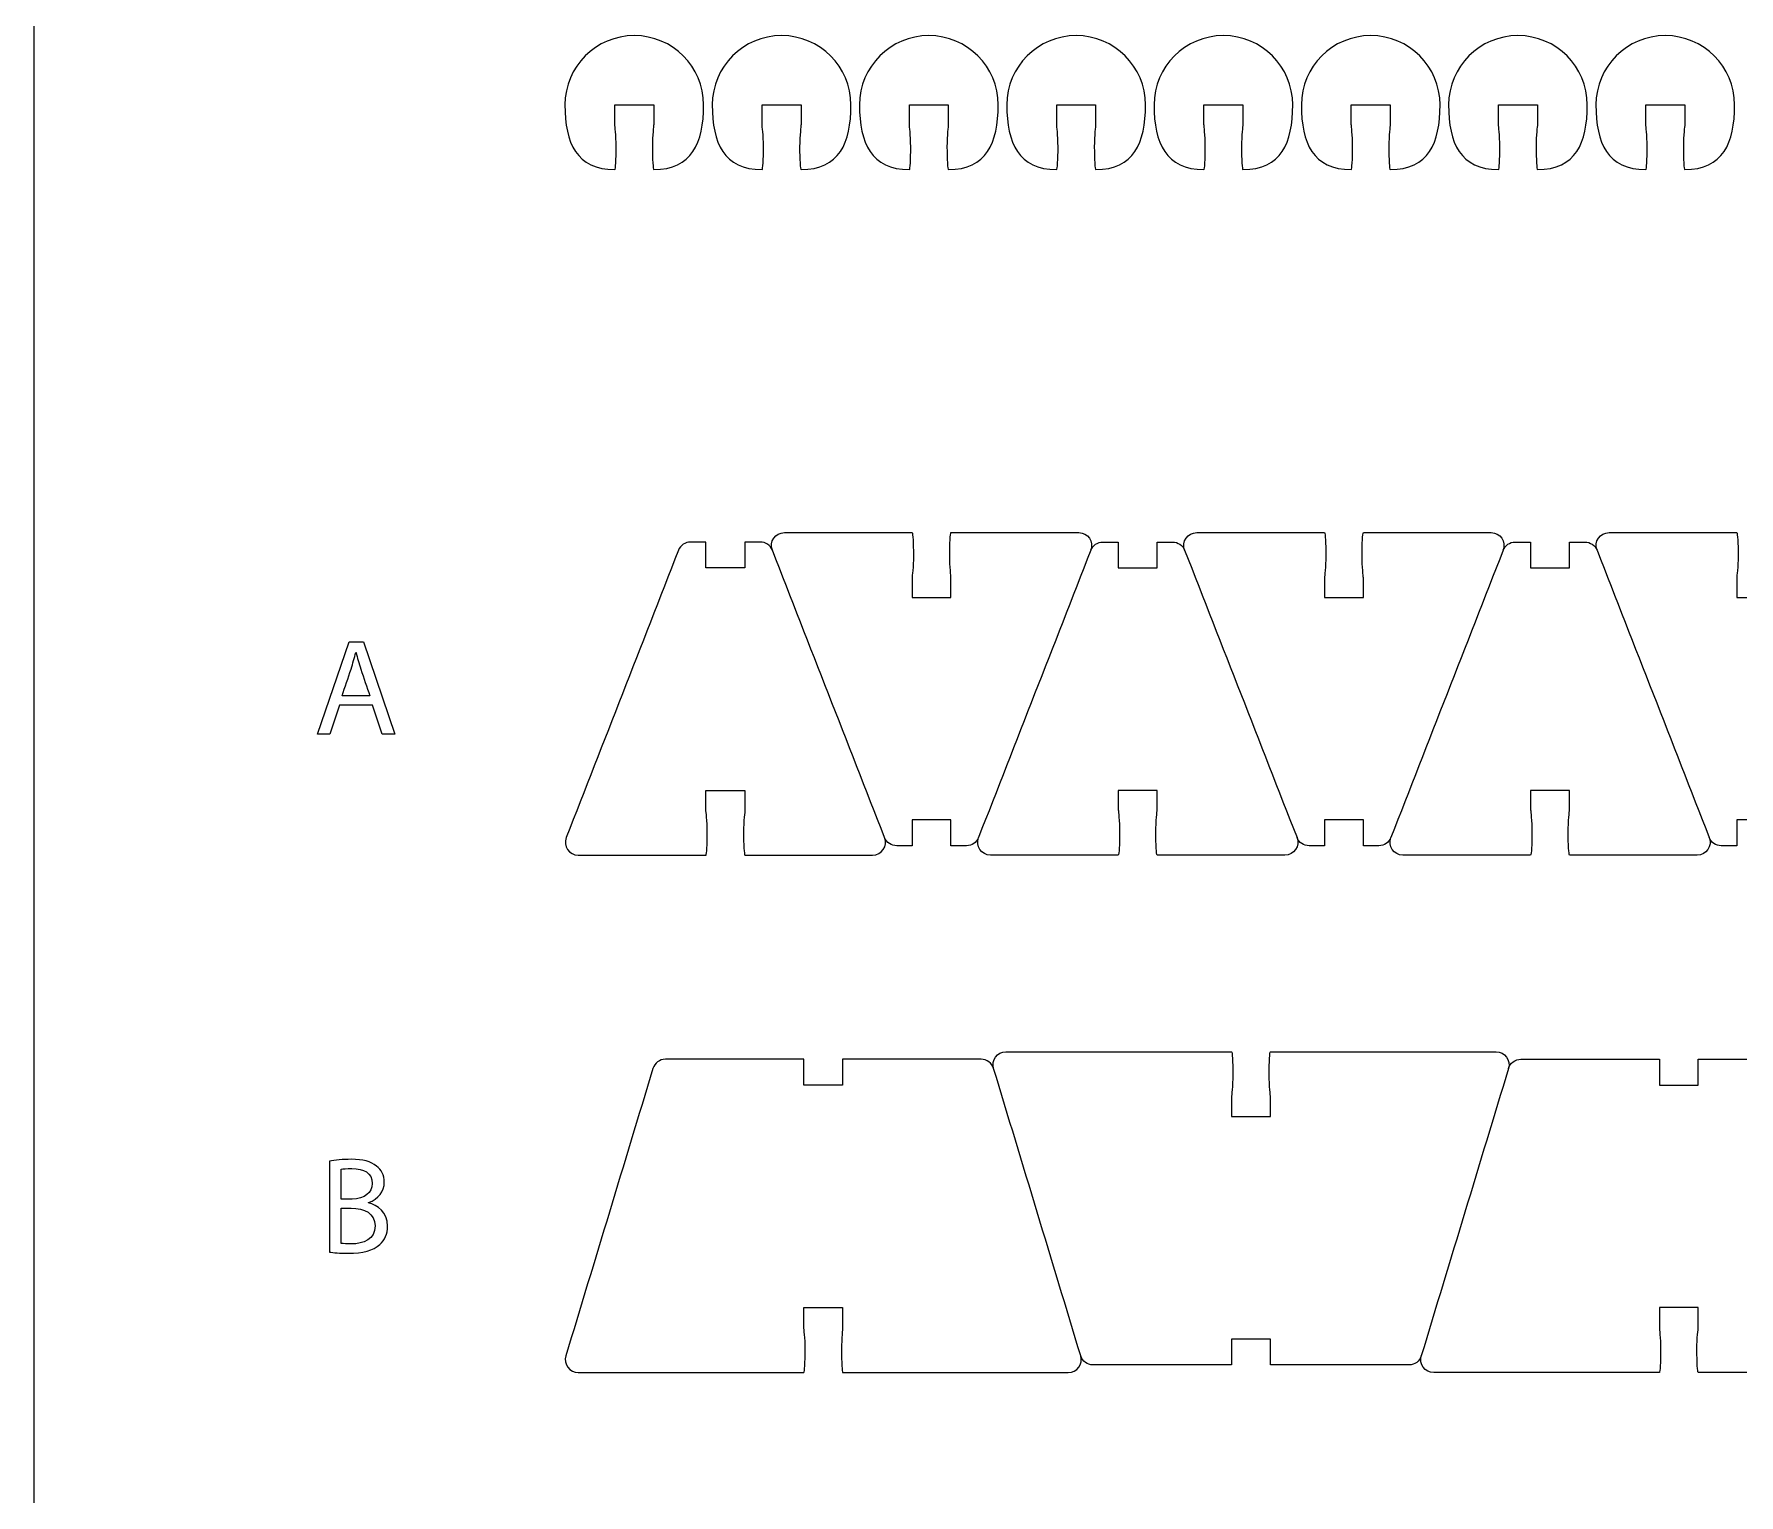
# Model space of a CAD drawing. Extents: x 0 to 580, y 0 to 450.
# Drawn here: x 0.2 to 131.7, y 225.2 to 337.9 of the extents above; entities that cross this region are included whole.
import ezdxf

# ---------------------------------------------------------------- set-up
doc = ezdxf.new("R2010")
doc.units = 0
doc.header["$MEASUREMENT"] = 0
doc.layers.add('DEFAULT', color=18, linetype='CONTINUOUS')

msp = doc.modelspace()

# ---------------------------------------------------------------- linework, layer by layer
at = {"layer": 'DEFAULT', "color": 18}
msp.add_lwpolyline([(580.18, 0.18), (0.18, 0.18), (0.18, 450.18), (580.18, 450.18)], close=True, dxfattribs=at)
at = {"layer": 'DEFAULT', "color": 6}
msp.add_lwpolyline([(23.75, 286.14), (23.01, 283.89), (22.05, 283.89), (24.48, 291.03), (25.59, 291.03), (28.02, 283.89), (27.04, 283.89), (26.28, 286.14)], close=True, dxfattribs=at)
at = {"layer": 'DEFAULT', "color": 1}
for points, knots in [([(51.84, 332.46), (51.84, 329.51), (50.94, 327.47), (47.99, 327.47), (47.94, 327.47), (47.89, 328.25), (47.89, 329.22), (47.89, 330.18), (47.99, 330.79), (47.99, 330.96), (47.99, 331.46), (47.99, 331.96), (47.99, 332.46), (46.99, 332.46), (45.99, 332.46), (44.99, 332.46), (44.99, 331.96), (44.99, 331.46), (44.99, 330.96), (44.99, 330.79), (45.09, 330.18), (45.09, 329.22), (45.09, 328.25), (45.05, 327.47), (44.99, 327.47), (42.04, 327.47), (41.14, 329.51), (41.14, 332.46), (41.14, 335.42), (43.54, 337.81), (46.49, 337.81), (49.45, 337.81), (51.84, 335.42), (51.84, 332.46)], [1, 1, 1, 1, 2, 2, 2, 3, 3, 3, 4, 4, 4, 8.25, 8.25, 8.25, 16.76, 16.76, 16.76, 21.01, 21.01, 21.01, 22.01, 22.01, 22.01, 23.01, 23.01, 23.01, 24.01, 24.01, 24.01, 25.01, 25.01, 25.01, 26.01, 26.01, 26.01, 26.01]), ([(63.21, 332.46), (63.21, 329.51), (62.31, 327.47), (59.36, 327.47), (59.3, 327.47), (59.25, 328.25), (59.25, 329.22), (59.25, 330.18), (59.36, 330.79), (59.36, 330.96), (59.36, 331.46), (59.36, 331.96), (59.36, 332.46), (58.36, 332.46), (57.36, 332.46), (56.35, 332.46), (56.35, 331.96), (56.35, 331.46), (56.35, 330.96), (56.35, 330.79), (56.46, 330.18), (56.46, 329.22), (56.46, 328.25), (56.41, 327.47), (56.35, 327.47), (53.4, 327.47), (52.51, 329.51), (52.51, 332.46), (52.51, 335.42), (54.9, 337.81), (57.86, 337.81), (60.81, 337.81), (63.21, 335.42), (63.21, 332.46)], [1, 1, 1, 1, 2, 2, 2, 3, 3, 3, 4, 4, 4, 8.25, 8.25, 8.25, 16.76, 16.76, 16.76, 21.01, 21.01, 21.01, 22.01, 22.01, 22.01, 23.01, 23.01, 23.01, 24.01, 24.01, 24.01, 25.01, 25.01, 25.01, 26.01, 26.01, 26.01, 26.01]), ([(74.57, 332.46), (74.57, 329.51), (73.67, 327.47), (70.72, 327.47), (70.67, 327.47), (70.62, 328.25), (70.62, 329.22), (70.62, 330.18), (70.72, 330.79), (70.72, 330.96), (70.72, 331.46), (70.72, 331.96), (70.72, 332.46), (69.72, 332.46), (68.72, 332.46), (67.72, 332.46), (67.72, 331.96), (67.72, 331.46), (67.72, 330.96), (67.72, 330.79), (67.82, 330.18), (67.82, 329.22), (67.82, 328.25), (67.78, 327.47), (67.72, 327.47), (64.77, 327.47), (63.87, 329.51), (63.87, 332.46), (63.87, 335.42), (66.27, 337.81), (69.22, 337.81), (72.18, 337.81), (74.57, 335.42), (74.57, 332.46)], [1, 1, 1, 1, 2, 2, 2, 3, 3, 3, 4, 4, 4, 8.25, 8.25, 8.25, 16.76, 16.76, 16.76, 21.01, 21.01, 21.01, 22.01, 22.01, 22.01, 23.01, 23.01, 23.01, 24.01, 24.01, 24.01, 25.01, 25.01, 25.01, 26.01, 26.01, 26.01, 26.01]), ([(85.94, 332.46), (85.94, 329.51), (85.04, 327.47), (82.09, 327.47), (82.03, 327.47), (81.99, 328.25), (81.99, 329.22), (81.99, 330.18), (82.09, 330.79), (82.09, 330.96), (82.09, 331.46), (82.09, 331.96), (82.09, 332.46), (81.09, 332.46), (80.09, 332.46), (79.09, 332.46), (79.09, 331.96), (79.09, 331.46), (79.09, 330.96), (79.09, 330.79), (79.19, 330.18), (79.19, 329.22), (79.19, 328.25), (79.14, 327.47), (79.09, 327.47), (76.13, 327.47), (75.24, 329.51), (75.24, 332.46), (75.24, 335.42), (77.63, 337.81), (80.59, 337.81), (83.54, 337.81), (85.94, 335.42), (85.94, 332.46)], [1, 1, 1, 1, 2, 2, 2, 3, 3, 3, 4, 4, 4, 8.25, 8.25, 8.25, 16.76, 16.76, 16.76, 21.01, 21.01, 21.01, 22.01, 22.01, 22.01, 23.01, 23.01, 23.01, 24.01, 24.01, 24.01, 25.01, 25.01, 25.01, 26.01, 26.01, 26.01, 26.01]), ([(97.3, 332.46), (97.3, 329.51), (96.41, 327.47), (93.45, 327.47), (93.4, 327.47), (93.35, 328.25), (93.35, 329.22), (93.35, 330.18), (93.45, 330.79), (93.45, 330.96), (93.45, 331.46), (93.45, 331.96), (93.45, 332.46), (92.45, 332.46), (91.45, 332.46), (90.45, 332.46), (90.45, 331.96), (90.45, 331.46), (90.45, 330.96), (90.45, 330.79), (90.55, 330.18), (90.55, 329.22), (90.55, 328.25), (90.51, 327.47), (90.45, 327.47), (87.5, 327.47), (86.6, 329.51), (86.6, 332.46), (86.6, 335.42), (89, 337.81), (91.95, 337.81), (94.91, 337.81), (97.3, 335.42), (97.3, 332.46)], [1, 1, 1, 1, 2, 2, 2, 3, 3, 3, 4, 4, 4, 8.25, 8.25, 8.25, 16.76, 16.76, 16.76, 21.01, 21.01, 21.01, 22.01, 22.01, 22.01, 23.01, 23.01, 23.01, 24.01, 24.01, 24.01, 25.01, 25.01, 25.01, 26.01, 26.01, 26.01, 26.01]), ([(108.67, 332.46), (108.67, 329.51), (107.77, 327.47), (104.82, 327.47), (104.76, 327.47), (104.72, 328.25), (104.72, 329.22), (104.72, 330.18), (104.82, 330.79), (104.82, 330.96), (104.82, 331.46), (104.82, 331.96), (104.82, 332.46), (103.82, 332.46), (102.82, 332.46), (101.82, 332.46), (101.82, 331.96), (101.82, 331.46), (101.82, 330.96), (101.82, 330.79), (101.92, 330.18), (101.92, 329.22), (101.92, 328.25), (101.87, 327.47), (101.82, 327.47), (98.86, 327.47), (97.97, 329.51), (97.97, 332.46), (97.97, 335.42), (100.36, 337.81), (103.32, 337.81), (106.27, 337.81), (108.67, 335.42), (108.67, 332.46)], [1, 1, 1, 1, 2, 2, 2, 3, 3, 3, 4, 4, 4, 8.25, 8.25, 8.25, 16.76, 16.76, 16.76, 21.01, 21.01, 21.01, 22.01, 22.01, 22.01, 23.01, 23.01, 23.01, 24.01, 24.01, 24.01, 25.01, 25.01, 25.01, 26.01, 26.01, 26.01, 26.01]), ([(120.03, 332.46), (120.03, 329.51), (119.14, 327.47), (116.18, 327.47), (116.13, 327.47), (116.08, 328.25), (116.08, 329.22), (116.08, 330.18), (116.18, 330.79), (116.18, 330.96), (116.18, 331.46), (116.18, 331.96), (116.18, 332.46), (115.18, 332.46), (114.18, 332.46), (113.18, 332.46), (113.18, 331.96), (113.18, 331.46), (113.18, 330.96), (113.18, 330.79), (113.28, 330.18), (113.28, 329.22), (113.28, 328.25), (113.24, 327.47), (113.18, 327.47), (110.23, 327.47), (109.33, 329.51), (109.33, 332.46), (109.33, 335.42), (111.73, 337.81), (114.68, 337.81), (117.64, 337.81), (120.03, 335.42), (120.03, 332.46)], [1, 1, 1, 1, 2, 2, 2, 3, 3, 3, 4, 4, 4, 8.25, 8.25, 8.25, 16.76, 16.76, 16.76, 21.01, 21.01, 21.01, 22.01, 22.01, 22.01, 23.01, 23.01, 23.01, 24.01, 24.01, 24.01, 25.01, 25.01, 25.01, 26.01, 26.01, 26.01, 26.01]), ([(131.4, 332.46), (131.4, 329.51), (130.5, 327.47), (127.55, 327.47), (127.49, 327.47), (127.45, 328.25), (127.45, 329.22), (127.45, 330.18), (127.55, 330.79), (127.55, 330.96), (127.55, 331.46), (127.55, 331.96), (127.55, 332.46), (126.55, 332.46), (125.55, 332.46), (124.55, 332.46), (124.55, 331.96), (124.55, 331.46), (124.55, 330.96), (124.55, 330.79), (124.65, 330.18), (124.65, 329.22), (124.65, 328.25), (124.6, 327.47), (124.55, 327.47), (121.59, 327.47), (120.7, 329.51), (120.7, 332.46), (120.7, 335.42), (123.09, 337.81), (126.05, 337.81), (129, 337.81), (131.4, 335.42), (131.4, 332.46)], [1, 1, 1, 1, 2, 2, 2, 3, 3, 3, 4, 4, 4, 8.25, 8.25, 8.25, 16.76, 16.76, 16.76, 21.01, 21.01, 21.01, 22.01, 22.01, 22.01, 23.01, 23.01, 23.01, 24.01, 24.01, 24.01, 25.01, 25.01, 25.01, 26.01, 26.01, 26.01, 26.01]), ([(52.02, 296.72), (53.02, 296.72), (54.03, 296.72), (55.03, 296.72), (55.03, 297.39), (55.03, 298.05), (55.03, 298.72), (55.42, 298.72), (55.82, 298.72), (56.22, 298.72), (56.63, 298.72), (57, 298.47), (57.15, 298.09), (60.03, 290.7), (62.92, 283.3), (65.81, 275.91), (66.07, 275.26), (65.58, 274.55), (64.88, 274.55), (61.6, 274.55), (58.31, 274.55), (55.02, 274.55), (54.97, 274.62), (54.92, 275.38), (54.92, 276.3), (54.92, 277.27), (55.03, 277.88), (55.03, 278.05), (55.03, 278.55), (55.03, 279.05), (55.03, 279.55), (54.03, 279.55), (53.02, 279.55), (52.02, 279.55), (52.02, 279.05), (52.02, 278.55), (52.02, 278.05), (52.02, 277.88), (52.12, 277.27), (52.12, 276.3), (52.12, 275.38), (52.08, 274.62), (52.03, 274.55), (48.74, 274.55), (45.45, 274.55), (42.16, 274.55), (41.46, 274.55), (40.98, 275.26), (41.24, 275.91), (44.13, 283.3), (47.01, 290.7), (49.9, 298.09), (50.05, 298.47), (50.42, 298.72), (50.83, 298.72), (51.23, 298.72), (51.63, 298.72), (52.02, 298.72), (52.02, 298.05), (52.02, 297.39), (52.02, 296.72)], [5.67, 5.67, 5.67, 5.67, 14.18, 14.18, 14.18, 19.85, 19.85, 19.85, 23.23, 23.23, 23.23, 24.23, 24.23, 24.23, 91.726893, 91.726893, 91.726893, 92.726893, 92.726893, 92.726893, 120.676893, 120.676893, 120.676893, 121.676893, 121.676893, 121.676893, 122.676893, 122.676893, 122.676893, 126.926893, 126.926893, 126.926893, 135.436893, 135.436893, 135.436893, 139.686893, 139.686893, 139.686893, 140.686893, 140.686893, 140.686893, 141.686893, 141.686893, 141.686893, 169.646893, 169.646893, 169.646893, 170.646893, 170.646893, 170.646893, 238.147424, 238.147424, 238.147424, 239.147424, 239.147424, 239.147424, 242.527424, 242.527424, 242.527424, 248.197424, 248.197424, 248.197424, 248.197424]), ([(57.15, 298.09), (56.89, 298.74), (57.37, 299.45), (58.07, 299.45), (61.36, 299.45), (64.65, 299.45), (67.93, 299.45), (67.99, 299.38), (68.03, 298.62), (68.03, 297.7), (68.03, 296.74), (67.93, 296.13), (67.93, 295.95), (67.93, 295.45), (67.93, 294.95), (67.93, 294.45), (68.93, 294.45), (69.93, 294.45), (70.93, 294.45), (70.93, 294.95), (70.93, 295.45), (70.93, 295.95), (70.93, 296.13), (70.83, 296.74), (70.83, 297.7), (70.83, 298.62), (70.87, 299.38), (70.93, 299.45), (74.22, 299.45), (77.51, 299.45), (80.79, 299.45), (81.5, 299.45), (81.97, 298.74), (81.72, 298.09), (78.83, 290.7), (75.94, 283.3), (73.05, 275.91), (72.9, 275.53), (72.54, 275.28), (72.13, 275.28), (71.73, 275.28), (71.33, 275.28), (70.93, 275.28), (70.93, 275.95), (70.93, 276.61), (70.93, 277.28), (69.93, 277.28), (68.93, 277.28), (67.93, 277.28), (67.93, 276.61), (67.93, 275.95), (67.93, 275.28), (67.53, 275.28), (67.14, 275.28), (66.74, 275.28), (66.33, 275.28), (65.96, 275.53), (65.81, 275.91)], [0, 0, 0, 0, 1, 1, 1, 28.95, 28.95, 28.95, 29.95, 29.95, 29.95, 30.95, 30.95, 30.95, 35.2, 35.2, 35.2, 43.71, 43.71, 43.71, 47.96, 47.96, 47.96, 48.96, 48.96, 48.96, 49.96, 49.96, 49.96, 77.92, 77.92, 77.92, 78.92, 78.92, 78.92, 146.420532, 146.420532, 146.420532, 147.420532, 147.420532, 147.420532, 150.800532, 150.800532, 150.800532, 156.470532, 156.470532, 156.470532, 164.980532, 164.980532, 164.980532, 170.650532, 170.650532, 170.650532, 174.030532, 174.030532, 174.030532, 175.030532, 175.030532, 175.030532, 175.030532]), ([(81.72, 298.09), (81.87, 298.47), (82.24, 298.72), (82.65, 298.72), (83.05, 298.72), (83.44, 298.72), (83.84, 298.72), (83.84, 298.05), (83.84, 297.39), (83.84, 296.72), (84.84, 296.72), (85.84, 296.72), (86.84, 296.72), (86.84, 297.39), (86.84, 298.05), (86.84, 298.72), (87.24, 298.72), (87.64, 298.72), (88.04, 298.72), (88.44, 298.72), (88.82, 298.47), (88.96, 298.09), (91.85, 290.7), (94.74, 283.3), (97.63, 275.91), (97.89, 275.26), (97.4, 274.55), (96.7, 274.55), (93.41, 274.55), (90.13, 274.55), (86.84, 274.55), (86.78, 274.62), (86.74, 275.38), (86.74, 276.3), (86.74, 277.27), (86.84, 277.88), (86.84, 278.05), (86.84, 278.55), (86.84, 279.05), (86.84, 279.55), (85.84, 279.55), (84.84, 279.55), (83.84, 279.55), (83.84, 279.05), (83.84, 278.55), (83.84, 278.05), (83.84, 277.88), (83.94, 277.27), (83.94, 276.3), (83.94, 275.38), (83.9, 274.62), (83.84, 274.55), (80.56, 274.55), (77.27, 274.55), (73.98, 274.55), (73.28, 274.55), (72.8, 275.26), (73.05, 275.91)], [0, 0, 0, 0, 1, 1, 1, 4.38, 4.38, 4.38, 10.05, 10.05, 10.05, 18.56, 18.56, 18.56, 24.23, 24.23, 24.23, 27.61, 27.61, 27.61, 28.61, 28.61, 28.61, 96.106893, 96.106893, 96.106893, 97.106893, 97.106893, 97.106893, 125.056893, 125.056893, 125.056893, 126.056893, 126.056893, 126.056893, 127.056893, 127.056893, 127.056893, 131.306893, 131.306893, 131.306893, 139.816893, 139.816893, 139.816893, 144.066893, 144.066893, 144.066893, 145.066893, 145.066893, 145.066893, 146.066893, 146.066893, 146.066893, 174.026893, 174.026893, 174.026893, 175.026893, 175.026893, 175.026893, 175.026893]), ([(88.96, 298.09), (88.71, 298.74), (89.19, 299.45), (89.89, 299.45), (93.18, 299.45), (96.46, 299.45), (99.75, 299.45), (99.81, 299.38), (99.85, 298.62), (99.85, 297.7), (99.85, 296.74), (99.75, 296.13), (99.75, 295.95), (99.75, 295.45), (99.75, 294.95), (99.75, 294.45), (100.75, 294.45), (101.75, 294.45), (102.75, 294.45), (102.75, 294.95), (102.75, 295.45), (102.75, 295.95), (102.75, 296.13), (102.65, 296.74), (102.65, 297.7), (102.65, 298.62), (102.69, 299.38), (102.75, 299.45), (106.03, 299.45), (109.32, 299.45), (112.61, 299.45), (113.31, 299.45), (113.79, 298.74), (113.54, 298.09), (110.65, 290.7), (107.76, 283.3), (104.87, 275.91), (104.72, 275.53), (104.36, 275.28), (103.94, 275.28), (103.54, 275.28), (103.15, 275.28), (102.75, 275.28), (102.75, 275.95), (102.75, 276.61), (102.75, 277.28), (101.75, 277.28), (100.75, 277.28), (99.75, 277.28), (99.75, 276.61), (99.75, 275.95), (99.75, 275.28), (99.35, 275.28), (98.95, 275.28), (98.56, 275.28), (98.15, 275.28), (97.78, 275.53), (97.63, 275.91)], [0, 0, 0, 0, 1, 1, 1, 28.95, 28.95, 28.95, 29.95, 29.95, 29.95, 30.95, 30.95, 30.95, 35.2, 35.2, 35.2, 43.71, 43.71, 43.71, 47.96, 47.96, 47.96, 48.96, 48.96, 48.96, 49.96, 49.96, 49.96, 77.92, 77.92, 77.92, 78.92, 78.92, 78.92, 146.420532, 146.420532, 146.420532, 147.420532, 147.420532, 147.420532, 150.800532, 150.800532, 150.800532, 156.470532, 156.470532, 156.470532, 164.980532, 164.980532, 164.980532, 170.650532, 170.650532, 170.650532, 174.030532, 174.030532, 174.030532, 175.030532, 175.030532, 175.030532, 175.030532]), ([(113.54, 298.09), (113.69, 298.47), (114.05, 298.72), (114.47, 298.72), (114.86, 298.72), (115.26, 298.72), (115.66, 298.72), (115.66, 298.05), (115.66, 297.39), (115.66, 296.72), (116.66, 296.72), (117.66, 296.72), (118.66, 296.72), (118.66, 297.39), (118.66, 298.05), (118.66, 298.72), (119.06, 298.72), (119.46, 298.72), (119.85, 298.72), (120.26, 298.72), (120.63, 298.47), (120.78, 298.09), (123.67, 290.7), (126.56, 283.3), (129.44, 275.91), (129.7, 275.26), (129.22, 274.55), (128.52, 274.55), (125.23, 274.55), (121.94, 274.55), (118.66, 274.55), (118.6, 274.62), (118.56, 275.38), (118.56, 276.3), (118.56, 277.27), (118.66, 277.88), (118.66, 278.05), (118.66, 278.55), (118.66, 279.05), (118.66, 279.55), (117.66, 279.55), (116.66, 279.55), (115.66, 279.55), (115.66, 279.05), (115.66, 278.55), (115.66, 278.05), (115.66, 277.88), (115.76, 277.27), (115.76, 276.3), (115.76, 275.38), (115.72, 274.62), (115.66, 274.55), (112.37, 274.55), (109.09, 274.55), (105.8, 274.55), (105.1, 274.55), (104.62, 275.26), (104.87, 275.91)], [0, 0, 0, 0, 1, 1, 1, 4.38, 4.38, 4.38, 10.05, 10.05, 10.05, 18.56, 18.56, 18.56, 24.23, 24.23, 24.23, 27.61, 27.61, 27.61, 28.61, 28.61, 28.61, 96.106893, 96.106893, 96.106893, 97.106893, 97.106893, 97.106893, 125.056893, 125.056893, 125.056893, 126.056893, 126.056893, 126.056893, 127.056893, 127.056893, 127.056893, 131.306893, 131.306893, 131.306893, 139.816893, 139.816893, 139.816893, 144.066893, 144.066893, 144.066893, 145.066893, 145.066893, 145.066893, 146.066893, 146.066893, 146.066893, 174.026893, 174.026893, 174.026893, 175.026893, 175.026893, 175.026893, 175.026893]), ([(120.78, 298.09), (120.52, 298.74), (121.01, 299.45), (121.71, 299.45), (124.99, 299.45), (128.28, 299.45), (131.57, 299.45), (131.62, 299.38), (131.67, 298.62), (131.67, 297.7), (131.67, 296.74), (131.56, 296.13), (131.56, 295.95), (131.56, 295.45), (131.56, 294.95), (131.56, 294.45), (132.57, 294.45), (133.57, 294.45), (134.57, 294.45), (134.57, 294.95), (134.57, 295.45), (134.57, 295.95), (134.57, 296.13), (134.47, 296.74), (134.47, 297.7), (134.47, 298.62), (134.51, 299.38), (134.56, 299.45), (137.85, 299.45), (141.14, 299.45), (144.43, 299.45), (145.13, 299.45), (145.61, 298.74), (145.35, 298.09), (142.47, 290.7), (139.58, 283.3), (136.69, 275.91), (136.54, 275.53), (136.17, 275.28), (135.76, 275.28), (135.36, 275.28), (134.96, 275.28), (134.57, 275.28), (134.57, 275.95), (134.57, 276.61), (134.57, 277.28), (133.57, 277.28), (132.57, 277.28), (131.56, 277.28), (131.56, 276.61), (131.56, 275.95), (131.56, 275.28), (131.17, 275.28), (130.77, 275.28), (130.37, 275.28), (129.96, 275.28), (129.59, 275.53), (129.44, 275.91)], [0, 0, 0, 0, 1, 1, 1, 28.95, 28.95, 28.95, 29.95, 29.95, 29.95, 30.95, 30.95, 30.95, 35.2, 35.2, 35.2, 43.71, 43.71, 43.71, 47.96, 47.96, 47.96, 48.96, 48.96, 48.96, 49.96, 49.96, 49.96, 77.92, 77.92, 77.92, 78.92, 78.92, 78.92, 146.420532, 146.420532, 146.420532, 147.420532, 147.420532, 147.420532, 150.800532, 150.800532, 150.800532, 156.470532, 156.470532, 156.470532, 164.980532, 164.980532, 164.980532, 170.650532, 170.650532, 170.650532, 174.030532, 174.030532, 174.030532, 175.030532, 175.030532, 175.030532, 175.030532]), ([(74.22, 258.09), (74.02, 258.73), (74.5, 259.38), (75.17, 259.38), (80.98, 259.38), (86.78, 259.38), (92.58, 259.38), (92.64, 259.38), (92.68, 258.59), (92.68, 257.63), (92.68, 256.66), (92.58, 256.05), (92.58, 255.88), (92.58, 255.38), (92.58, 254.88), (92.58, 254.38), (93.58, 254.38), (94.58, 254.38), (95.58, 254.38), (95.58, 254.88), (95.58, 255.38), (95.58, 255.88), (95.58, 256.05), (95.48, 256.66), (95.48, 257.63), (95.48, 258.59), (95.53, 259.38), (95.58, 259.38), (101.38, 259.38), (107.19, 259.38), (112.99, 259.38), (113.66, 259.38), (114.14, 258.73), (113.95, 258.09), (111.71, 250.7), (109.46, 243.31), (107.22, 235.91), (107.1, 235.49), (106.71, 235.21), (106.27, 235.21), (102.71, 235.21), (99.14, 235.21), (95.58, 235.21), (95.58, 235.87), (95.58, 236.54), (95.58, 237.21), (94.58, 237.21), (93.58, 237.21), (92.58, 237.21), (92.58, 236.54), (92.58, 235.87), (92.58, 235.21), (89.02, 235.21), (85.46, 235.21), (81.89, 235.21), (81.46, 235.21), (81.07, 235.49), (80.94, 235.91)], [0, 0, 0, 0, 1, 1, 1, 50.35, 50.35, 50.35, 51.35, 51.35, 51.35, 52.35, 52.35, 52.35, 56.6, 56.6, 56.6, 65.1, 65.1, 65.1, 69.35, 69.35, 69.35, 70.35, 70.35, 70.35, 71.35, 71.35, 71.35, 120.7, 120.7, 120.7, 121.7, 121.7, 121.7, 187.405236, 187.405236, 187.405236, 188.405236, 188.405236, 188.405236, 218.705236, 218.705236, 218.705236, 224.375236, 224.375236, 224.375236, 232.875236, 232.875236, 232.875236, 238.545236, 238.545236, 238.545236, 268.845236, 268.845236, 268.845236, 269.845236, 269.845236, 269.845236, 269.845236]), ([(59.58, 256.8), (60.58, 256.8), (61.58, 256.8), (62.57, 256.8), (62.57, 257.47), (62.57, 258.13), (62.57, 258.8), (66.14, 258.8), (69.7, 258.8), (73.26, 258.8), (73.7, 258.8), (74.09, 258.51), (74.22, 258.09), (76.46, 250.7), (78.7, 243.31), (80.94, 235.91), (81.13, 235.27), (80.65, 234.63), (79.98, 234.63), (74.18, 234.63), (68.38, 234.63), (62.57, 234.63), (62.52, 234.63), (62.48, 235.41), (62.48, 236.38), (62.48, 237.34), (62.57, 237.95), (62.57, 238.13), (62.57, 238.63), (62.57, 239.13), (62.57, 239.63), (61.58, 239.63), (60.58, 239.63), (59.58, 239.63), (59.58, 239.13), (59.58, 238.63), (59.58, 238.13), (59.58, 237.95), (59.68, 237.34), (59.68, 236.38), (59.68, 235.41), (59.63, 234.63), (59.58, 234.63), (53.77, 234.63), (47.97, 234.63), (42.17, 234.63), (41.5, 234.63), (41.02, 235.27), (41.21, 235.91), (43.45, 243.31), (45.69, 250.7), (47.93, 258.09), (48.06, 258.51), (48.45, 258.8), (48.89, 258.8), (52.45, 258.8), (56.01, 258.8), (59.58, 258.8), (59.58, 258.13), (59.58, 257.47), (59.58, 256.8)], [5.67, 5.67, 5.67, 5.67, 14.17, 14.17, 14.17, 19.84, 19.84, 19.84, 50.14, 50.14, 50.14, 51.14, 51.14, 51.14, 116.845236, 116.845236, 116.845236, 117.845236, 117.845236, 117.845236, 167.195236, 167.195236, 167.195236, 168.195236, 168.195236, 168.195236, 169.195236, 169.195236, 169.195236, 173.445236, 173.445236, 173.445236, 181.945236, 181.945236, 181.945236, 186.195236, 186.195236, 186.195236, 187.195236, 187.195236, 187.195236, 188.195236, 188.195236, 188.195236, 237.545236, 237.545236, 237.545236, 238.545236, 238.545236, 238.545236, 304.250471, 304.250471, 304.250471, 305.250471, 305.250471, 305.250471, 335.550471, 335.550471, 335.550471, 341.220471, 341.220471, 341.220471, 341.220471]), ([(113.95, 258.09), (114.07, 258.51), (114.46, 258.8), (114.9, 258.8), (118.46, 258.8), (122.03, 258.8), (125.59, 258.8), (125.59, 258.13), (125.59, 257.47), (125.59, 256.8), (126.59, 256.8), (127.59, 256.8), (128.59, 256.8), (128.59, 257.47), (128.59, 258.13), (128.59, 258.8), (132.15, 258.8), (135.71, 258.8), (139.28, 258.8), (139.71, 258.8), (140.1, 258.51), (140.23, 258.09), (142.47, 250.7), (144.71, 243.31), (146.95, 235.91), (147.15, 235.27), (146.67, 234.63), (146, 234.63), (140.19, 234.63), (134.39, 234.63), (128.59, 234.63), (128.53, 234.63), (128.49, 235.41), (128.49, 236.38), (128.49, 237.34), (128.59, 237.95), (128.59, 238.13), (128.59, 238.63), (128.59, 239.13), (128.59, 239.63), (127.59, 239.63), (126.59, 239.63), (125.59, 239.63), (125.59, 239.13), (125.59, 238.63), (125.59, 238.13), (125.59, 237.95), (125.69, 237.34), (125.69, 236.38), (125.69, 235.41), (125.64, 234.63), (125.59, 234.63), (119.78, 234.63), (113.98, 234.63), (108.18, 234.63), (107.51, 234.63), (107.03, 235.27), (107.22, 235.91)], [0, 0, 0, 0, 1, 1, 1, 31.3, 31.3, 31.3, 36.97, 36.97, 36.97, 45.47, 45.47, 45.47, 51.14, 51.14, 51.14, 81.44, 81.44, 81.44, 82.44, 82.44, 82.44, 148.145236, 148.145236, 148.145236, 149.145236, 149.145236, 149.145236, 198.495236, 198.495236, 198.495236, 199.495236, 199.495236, 199.495236, 200.495236, 200.495236, 200.495236, 204.745236, 204.745236, 204.745236, 213.245236, 213.245236, 213.245236, 217.495236, 217.495236, 217.495236, 218.495236, 218.495236, 218.495236, 219.495236, 219.495236, 219.495236, 268.845236, 268.845236, 268.845236, 269.845236, 269.845236, 269.845236, 269.845236])]:
    msp.add_open_spline(points, degree=3, knots=knots, dxfattribs=at)
at = {"layer": 'DEFAULT', "color": 6}
for points, knots in [([(26.09, 286.86), (25.85, 287.54), (25.62, 288.23), (25.39, 288.91), (25.23, 289.38), (25.12, 289.8), (25.02, 290.21), (25.01, 290.21), (25, 290.21), (25, 290.21), (24.89, 289.79), (24.77, 289.36), (24.64, 288.92), (24.4, 288.23), (24.17, 287.55), (23.94, 286.86), (24.65, 286.86), (25.37, 286.86), (26.09, 286.86)], [0, 0, 0, 0, 6.146638, 6.146638, 6.146638, 7.146638, 7.146638, 7.146638, 7.206638, 7.206638, 7.206638, 8.206638, 8.206638, 8.206638, 14.382632, 14.382632, 14.382632, 20.472632, 20.472632, 20.472632, 20.472632]), ([(22.96, 250.93), (23.37, 251.02), (24, 251.08), (24.65, 251.08), (25.57, 251.08), (26.16, 250.92), (26.6, 250.56), (26.97, 250.29), (27.2, 249.87), (27.2, 249.3), (27.2, 248.62), (26.74, 248.01), (25.99, 247.74), (25.99, 247.73), (25.99, 247.72), (25.99, 247.72), (26.67, 247.55), (27.46, 246.99), (27.46, 245.93), (27.46, 245.31), (27.22, 244.85), (26.86, 244.5), (26.36, 244.04), (25.56, 243.83), (24.39, 243.83), (23.76, 243.83), (23.27, 243.88), (22.96, 243.92), (22.96, 246.26), (22.96, 248.6), (22.96, 250.93)], [19.889, 19.889, 19.889, 19.889, 20.889, 20.889, 20.889, 21.889, 21.889, 21.889, 22.889, 22.889, 22.889, 23.889, 23.889, 23.889, 23.949, 23.949, 23.949, 24.949, 24.949, 24.949, 25.949, 25.949, 25.949, 26.949, 26.949, 26.949, 27.949, 27.949, 27.949, 47.838, 47.838, 47.838, 47.838]), ([(23.88, 248.01), (24.16, 248.01), (24.44, 248.01), (24.72, 248.01), (25.69, 248.01), (26.27, 248.52), (26.27, 249.21), (26.27, 250.04), (25.63, 250.37), (24.7, 250.37), (24.28, 250.37), (24.03, 250.34), (23.88, 250.31), (23.88, 249.54), (23.88, 248.78), (23.88, 248.01)], [6.509, 6.509, 6.509, 6.509, 8.879, 8.879, 8.879, 9.879, 9.879, 9.879, 10.879, 10.879, 10.879, 11.879, 11.879, 11.879, 18.388, 18.388, 18.388, 18.388]), ([(23.88, 244.59), (24.06, 244.56), (24.33, 244.55), (24.66, 244.55), (25.61, 244.55), (26.49, 244.9), (26.49, 245.94), (26.49, 246.91), (25.65, 247.31), (24.65, 247.31), (24.39, 247.31), (24.14, 247.31), (23.88, 247.31), (23.88, 246.41), (23.88, 245.5), (23.88, 244.59)], [7.709, 7.709, 7.709, 7.709, 8.709, 8.709, 8.709, 9.709, 9.709, 9.709, 10.709, 10.709, 10.709, 12.869, 12.869, 12.869, 20.578, 20.578, 20.578, 20.578])]:
    msp.add_open_spline(points, degree=3, knots=knots, dxfattribs=at)

doc.saveas('drawing.dxf')
